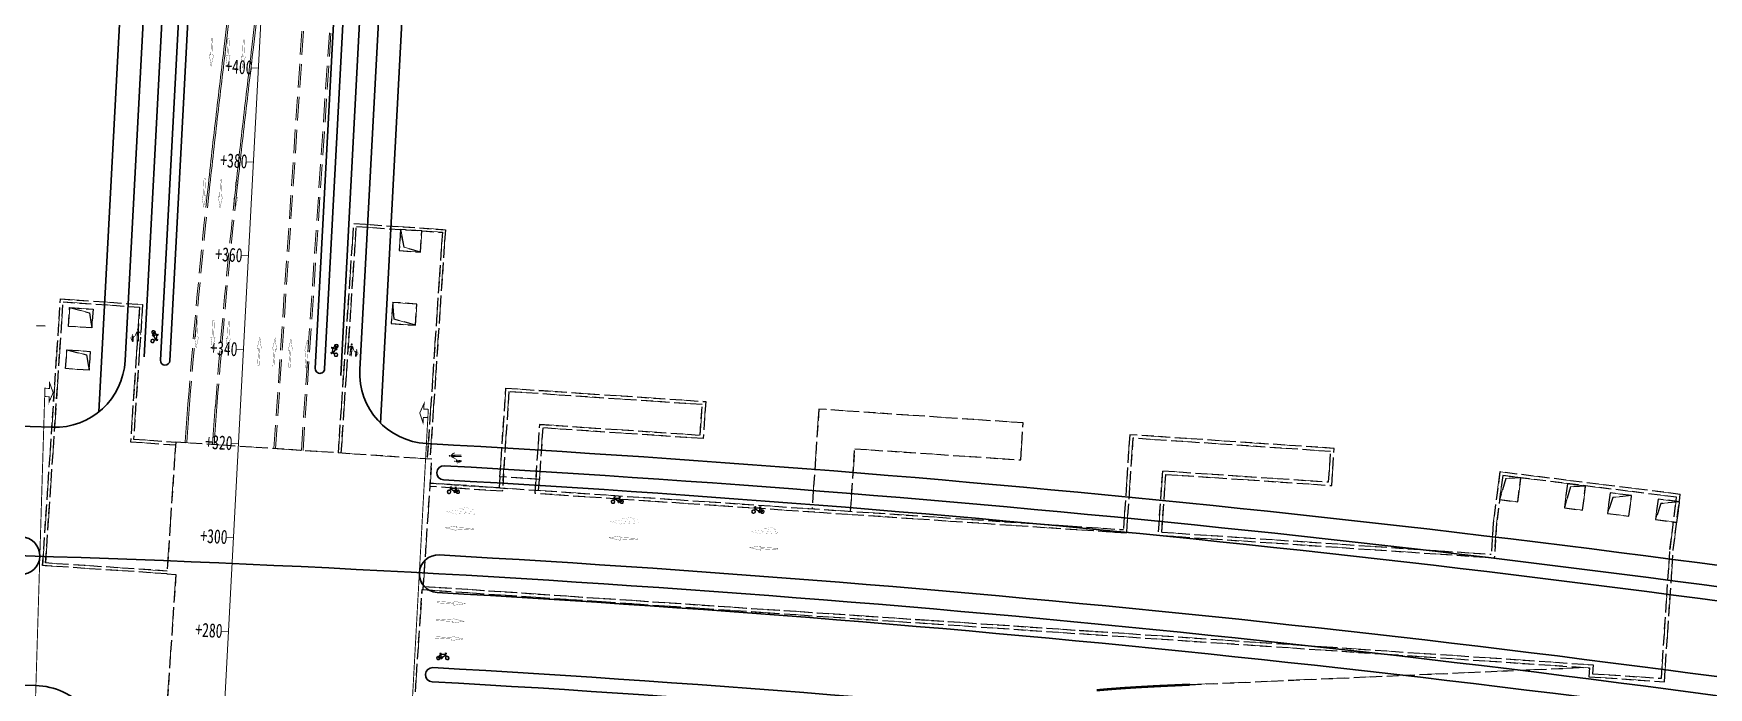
# Model space of a CAD drawing. Extents: x 0 to 531375, y 0 to 4335249.
# Drawn here: x 498031.7 to 498388.2, y 4327837.9 to 4327977 of the extents above; entities that cross this region are included whole.
import ezdxf

# ---------------------------------------------------------------- set-up
doc = ezdxf.new("R2010")
doc.units = 0
for name, pattern in [('DASH', [0.35, 0.25, -0.1]), ('DASHED', [19.05, 12.7, -6.35]), ('DASHED2', [9.525, 6.35, -3.175])]:
    doc.linetypes.add(name, pattern=pattern)
doc.layers.get('0').update_dxf_attribs({"lineweight": 15})
for name, color, linetype, lineweight in [('1_道路中线', 7, 'Continuous', 15), ('PP-COM', 7, 'Continuous', 15), ('T', 7, 'DASHED2', 15), ('地铁', 4, 'Continuous', 15), ('工程界面', 7, 'Continuous', 15), ('标线-z', 7, 'Continuous', 15), ('道路中线_K', 7, 'Continuous', 15), ('道路偏置线', 3, 'Continuous', 30)]:
    doc.layers.add(name, color=color, linetype=linetype, lineweight=lineweight)
doc.layers.get('标线-z').off()
doc.styles.add('EICAD', font='仿宋_GB2312.TTF', dxfattribs={"width": 0.707, "height": 3})

# ---------------------------------------------------------------- blocks, each defined once
blk = doc.blocks.new('A$C7CA21273')
blk.add_hatch(color=256).paths.add_polyline_path([(30.1, 2.4), (18.1, 4.7), (18.1, 3.2), (0.1, 3.2), (0.1, 1.7), (18.1, 1.7), (18.1, 0.2)])
at = {"layer": '道路中线_K', "color": 0, "linetype": 'ByBlock', "const_width": 0.25}
blk.add_lwpolyline([(18.1, 1.7), (18.1, 0.2), (30.1, 2.4), (18.1, 4.7), (18.1, 3.2), (0.1, 3.2), (0.1, 1.7)], close=True, dxfattribs=at)
blk = doc.blocks.new('A$C03D12931')
at = {"layer": 'PP-COM'}
h = blk.add_hatch(color=255, dxfattribs=at)
edge = h.paths.add_edge_path()
edge.add_line((-0.83, 0.49), (-0.83, 0.68))
edge.add_line((-0.83, 0.68), (-1.03, 0.64))
edge.add_line((-1.03, 0.64), (-1.17, 0.6))
edge.add_line((-1.17, 0.6), (-1.4, 0.55))
edge.add_line((-1.4, 0.55), (-1.53, 0.61))
edge.add_ellipse((-1.54, 0.57), major_axis=(-0.0365, -0.007), ratio=1, start_angle=243.04504, end_angle=380.15222)
edge.add_line((-1.58, 0.55), (-1.22, 0))
edge.add_line((-1.22, 0), (-1.18, 0.01))
edge.add_line((-1.18, 0.01), (-1.29, 0.38))
edge.add_line((-1.29, 0.38), (-1.06, 0.44))
edge.add_line((-1.06, 0.44), (-1.02, 0.45))
edge.add_line((-1.02, 0.45), (0.12, -1.33))
edge.add_line((0.12, -1.33), (0.07, -1.34))
edge.add_spline(control_points=[(0.07, -1.34), (0.05, -1.42), (-0.01, -1.53), (-0.06, -1.75)], knot_values=[0, 0, 0, 0, 0.949803, 0.949803, 0.949803, 0.949803], degree=3, periodic=0)
edge.add_line((-0.06, -1.75), (-0.36, -1.45))
edge.add_ellipse((-0.37, -1.55), major_axis=(-0.106, -0.02), ratio=1, start_angle=253.55655, end_angle=375.3872)
edge.add_line((-0.47, -1.6), (-0.02, -1.97))
edge.add_ellipse((0.01, -1.94), major_axis=(0.007, -0.0365), ratio=1, start_angle=-49.69976, end_angle=65.39685)
edge.add_line((0.04, -1.95), (0.1, -1.73))
edge.add_spline(control_points=[(0.1, -1.73), (0.13, -1.67), (0.15, -1.62), (0.21, -1.52), (0.24, -1.48), (0.3, -1.42), (0.32, -1.4), (0.36, -1.37), (0.38, -1.36), (0.48, -1.31), (0.58, -1.28), (0.77, -1.24), (0.87, -1.23), (1.03, -1.21), (1.08, -1.21), (1.14, -1.21)], knot_values=[0, 0, 0, 0, 0.472629, 0.472629, 1.015464, 1.015464, 1.324452, 1.324452, 1.633441, 1.633441, 2.514542, 2.514542, 3.395644, 3.395644, 3.871237, 3.871237, 3.871237, 3.871237], degree=3, periodic=0)
edge.add_line((1.14, -1.21), (1.14, -1.03))
edge.add_spline(control_points=[(1.14, -1.03), (0.95, -1.03), (0.77, -1.04), (0.59, -1.08)], knot_values=[2.402636, 2.402636, 2.402636, 2.402636, 3.877965, 3.877965, 3.877965, 3.877965], degree=3, periodic=0)
edge.add_line((0.59, -1.08), (0.41, -1.14))
edge.add_spline(control_points=[(0.41, -1.14), (0.36, -1.16), (0.31, -1.18), (0.27, -1.21)], knot_values=[1.467067, 1.467067, 1.467067, 1.467067, 1.885783, 1.885783, 1.885783, 1.885783], degree=3, periodic=0)
edge.add_line((0.27, -1.21), (-0.83, 0.49))
h = blk.add_hatch(color=255, dxfattribs=at)
edge = h.paths.add_edge_path()
edge.add_line((0.41, -1.14), (0.59, -1.08))
edge.add_line((0.59, -1.08), (0.61, 0.58))
edge.add_ellipse((0.52, 0.95), major_axis=(-0.376, -0.072), ratio=1, start_angle=92.2559, end_angle=204.99609)
edge.add_line((0.83, 1.18), (0.94, 1.3))
edge.add_line((0.94, 1.3), (0.85, 1.37))
edge.add_line((0.85, 1.37), (0.75, 1.26))
edge.add_ellipse((0.52, 0.95), major_axis=(-0.376, -0.072), ratio=1, start_angle=222.75512, end_angle=275.00848)
edge.add_line((0.42, 1.32), (0.34, 1.47))
edge.add_ellipse((-0.13, 2.15), major_axis=(-0.811, -0.155), ratio=1, start_angle=113.81055, end_angle=404.01838)
edge.add_line((-0.61, 1.48), (-1.03, 0.64))
edge.add_line((-1.03, 0.64), (-0.83, 0.68))
edge.add_line((-0.83, 0.68), (-0.46, 1.4))
edge.add_ellipse((-0.13, 2.15), major_axis=(-0.811, -0.155), ratio=1, start_angle=55.95629, end_angle=100.88015)
edge.add_line((0.17, 1.39), (0.26, 1.23))
edge.add_ellipse((0.52, 0.95), major_axis=(-0.376, -0.072), ratio=1, start_angle=303.15527, end_angle=354.97765)
edge.add_line((0.14, 0.91), (-0.83, 0.68))
edge.add_line((-0.83, 0.68), (-0.83, 0.49))
edge.add_line((-0.83, 0.49), (0.21, 0.74))
edge.add_ellipse((0.52, 0.95), major_axis=(0.072, -0.376), ratio=1, start_angle=-66.69032, end_angle=-56.78627)
edge.add_line((0.25, 0.69), (0.15, 0.57))
edge.add_line((0.15, 0.57), (0.24, 0.5))
edge.add_line((0.24, 0.5), (0.34, 0.62))
edge.add_ellipse((0.52, 0.95), major_axis=(-0.376, -0.072), ratio=1, start_angle=50.97275, end_angle=64.1147)
edge.add_line((0.42, 0.58), (0.41, -1.14))
edge = h.paths.add_edge_path(flags=16)
edge.add_ellipse((0.52, 0.95), major_axis=(-0.193, -0.037), ratio=1, start_angle=111.87472, end_angle=291.87472, ccw=False)
edge.add_ellipse((0.52, 0.95), major_axis=(-0.193, -0.037), ratio=1, start_angle=-68.12528, end_angle=111.87472, ccw=False)
edge = h.paths.add_edge_path(flags=16)
edge.add_line((-0.37, 1.56), (-0.15, 1.98))
edge.add_line((-0.15, 1.98), (0.08, 1.55))
edge.add_ellipse((-0.13, 2.15), major_axis=(-0.629, -0.12), ratio=1, start_angle=57.21266, end_angle=98.82883, ccw=False)
edge = h.paths.add_edge_path(flags=16)
edge.add_line((0.25, 1.64), (0.01, 2.07))
edge.add_ellipse((-0.16, 1.98), major_axis=(-0.183, -0.035), ratio=1, start_angle=197.886, end_angle=313.04659)
edge.add_line((-0.31, 2.09), (-0.53, 1.65))
edge.add_ellipse((-0.13, 2.15), major_axis=(-0.629, -0.12), ratio=1, start_angle=115.5416, end_angle=401.42232, ccw=False)
h = blk.add_hatch(color=255, dxfattribs=at)
edge = h.paths.add_edge_path()
edge.add_ellipse((1.97, -1.12), major_axis=(-0.82, -0.156), ratio=1, start_angle=111.87472, end_angle=291.87472)
edge.add_ellipse((1.97, -1.12), major_axis=(-0.82, -0.156), ratio=1, start_angle=291.87472, end_angle=342.69408)
edge.add_line((1.14, -1.03), (1.14, -1.21))
edge.add_spline(control_points=[(1.14, -1.21), (1.14, -1.21), (1.14, -1.21), (1.14, -1.21)], knot_values=[3.86447, 3.86447, 3.86447, 3.86447, 3.871237, 3.871237, 3.871237, 3.871237], degree=3, periodic=0)
edge.add_ellipse((1.97, -1.12), major_axis=(-0.82, -0.156), ratio=1, start_angle=355.38846, end_angle=471.87472)
edge = h.paths.add_edge_path(flags=16)
edge.add_line((1.33, -1.21), (1.33, -1.02))
edge.add_ellipse((1.96, -1.11), major_axis=(0.12, -0.629), ratio=1, start_angle=-91.89989, end_angle=251.37112, ccw=False)
at = {"layer": 'PP-COM', "color": 255}
for p, q in [((-1.22, 0), (-1.58, 0.55)), ((-1.22, 0.01), (-1.57, 0.55)), ((-1.53, 0.61), (-1.4, 0.55)), ((-1.53, 0.61), (-1.4, 0.55)), ((-1.4, 0.55), (-1.17, 0.6)), ((-1.4, 0.55), (-1.17, 0.6)), ((-1.29, 0.38), (-1.06, 0.44)), ((-1.29, 0.38), (-1.06, 0.44)), ((-1.18, 0.01), (-1.29, 0.38)), ((-1.18, 0.01), (-1.29, 0.38)), ((-1.22, 0.01), (-1.18, 0.01)), ((-1.22, 0), (-1.18, 0.01)), ((-1.17, 0.6), (-1.03, 0.64)), ((-1.17, 0.6), (-1.03, 0.64)), ((-1.14, 0.42), (-1.02, 0.45)), ((-1.14, 0.42), (-1.02, 0.45)), ((-1.03, 0.64), (-0.61, 1.48)), ((-1.03, 0.64), (-0.61, 1.48)), ((-0.83, 0.68), (-1.03, 0.64)), ((0.12, -1.33), (-1.02, 0.45)), ((0.12, -1.33), (-1.02, 0.45)), ((-0.83, 0.68), (-0.46, 1.4)), ((-0.83, 0.68), (-0.46, 1.4)), ((-0.83, 0.68), (0.14, 0.91)), ((-0.83, 0.68), (0.14, 0.91)), ((-0.83, 0.49), (0.21, 0.74)), ((-0.83, 0.49), (0.21, 0.74)), ((-0.83, 0.68), (-0.83, 0.49)), ((0.27, -1.21), (-0.83, 0.49)), ((0.27, -1.21), (-0.83, 0.49)), ((-0.15, 1.98), (0.08, 1.55)), ((-0.15, 1.98), (0.08, 1.55)), ((0.01, 2.07), (0.25, 1.64)), ((0.01, 2.07), (0.25, 1.64)), ((0.33, 0.42), (0.05, 0.65)), ((0.33, 0.42), (0.05, 0.65)), ((0.15, 0.57), (0.25, 0.69)), ((0.15, 0.57), (0.25, 0.69)), ((0.17, 1.39), (0.26, 1.23)), ((0.17, 1.39), (0.26, 1.23)), ((0.24, 0.5), (0.34, 0.62)), ((0.24, 0.5), (0.34, 0.62)), ((0.34, 1.47), (0.42, 1.32)), ((0.34, 1.47), (0.42, 1.32)), ((0.41, -1.14), (0.42, 0.58)), ((0.41, -1.14), (0.42, 0.58)), ((0.59, -1.08), (0.61, 0.58)), ((0.59, -1.08), (0.61, 0.58)), ((1.03, 1.23), (0.75, 1.46)), ((1.03, 1.23), (0.75, 1.46)), ((0.75, 1.26), (0.85, 1.37)), ((0.75, 1.26), (0.85, 1.37)), ((0.83, 1.18), (0.94, 1.3)), ((0.83, 1.18), (0.94, 1.3)), ((-0.02, -1.97), (-0.47, -1.6)), ((-0.02, -1.97), (-0.47, -1.6)), ((-0.06, -1.74), (-0.36, -1.45)), ((-0.06, -1.75), (-0.36, -1.45)), ((0.1, -1.72), (0.04, -1.95)), ((0.1, -1.73), (0.04, -1.95)), ((0.07, -1.34), (0.12, -1.33)), ((0.07, -1.34), (0.12, -1.33)), ((0.41, -1.14), (0.59, -1.08))]:
    blk.add_line(p, q, dxfattribs=at)
at = {"layer": 'PP-COM', "color": 7, "true_color": 0xffffff}
for p, q in [((-0.53, 1.65), (-0.31, 2.09)), ((-0.52, 1.65), (-0.3, 2.09)), ((-0.37, 1.56), (-0.15, 1.98)), ((-0.37, 1.56), (-0.15, 1.98))]:
    blk.add_line(p, q, dxfattribs=at)
at = {"layer": 'PP-COM', "color": 255}
for centre, major_axis, start_param, end_param in [((-1.54, 0.57), (0.013, -0.0348), 2.5029, 4.895872), ((-1.54, 0.57), (0.013, -0.0349), 2.5029, 4.895872), ((-0.13, 2.15), (0.288, -0.773), 0.247333, 5.312415), ((-0.13, 2.15), (0.288, -0.774), 0.247333, 5.312415), ((-0.13, 2.15), (0.223, -0.599), 0.277545, 5.267105), ((-0.13, 2.15), (0.223, -0.6), 0.277545, 5.267105), ((-0.13, 2.15), (0.288, -0.773), -0.762414, 0.021655), ((-0.13, 2.15), (0.288, -0.774), -0.762414, 0.021655), ((-0.13, 2.15), (0.223, -0.599), -0.740487, -0.014148), ((-0.13, 2.15), (0.223, -0.6), -0.740487, -0.014148), ((0.52, 0.95), (0.133, -0.358), 3.552022, 4.456493), ((0.52, 0.95), (0.134, -0.358), 3.552022, 4.456493), ((0.52, 0.95), (-0.358, -0.133), 0.238591, 0.411449), ((0.52, 0.95), (0.134, -0.358), -1.332205, -1.159347), ((0.52, 0.95), (0.069, -0.184), 4.544149275566745, 10.82733458274633), ((0.52, 0.95), (0.069, -0.184), 4.544149275566579, 10.82733458274616), ((0.52, 0.95), (0.133, -0.358), -0.849394, -0.620023), ((0.52, 0.95), (0.134, -0.358), -0.849394, -0.620023), ((0.52, 0.95), (0.133, -0.358), 2.148774, 3.060767), ((0.52, 0.95), (0.134, -0.358), 2.148774, 3.060767), ((0.52, 0.95), (0.133, -0.358), -0.128867, 1.838821), ((0.52, 0.95), (0.134, -0.358), -0.128867, 1.838821), ((-0.37, -1.55), (0.038, -0.101), 2.686361, 4.812707), ((-0.37, -1.55), (0.038, -0.101), 2.686361, 4.812707), ((0.01, -1.94), (0.013, -0.0348), -1.035664, 0.973151), ((0.01, -1.94), (0.013, -0.0349), -1.035664, 0.973151), ((1.97, -1.12), (0.291, -0.782), 4.544149275565879, 10.82733458274546), ((1.96, -1.11), (0.288, -0.773), 4.478969, 10.53653), ((1.96, -1.11), (0.223, -0.599), 4.51099, 10.502199), ((1.96, -1.11), (0.223, -0.6), 4.51099, 10.502199)]:
    blk.add_ellipse(centre, major_axis=major_axis, ratio=1, start_param=start_param, end_param=end_param, dxfattribs=at)
at = {"layer": 'PP-COM', "color": 7, "true_color": 0xffffff}
for centre in [(-0.16, 1.98), (-0.15, 1.98)]:
    blk.add_ellipse(centre, major_axis=(0.065, -0.174), ratio=1, start_param=1.714726, end_param=3.724658, dxfattribs=at)
at = {"layer": 'PP-COM', "color": 255}
for points in [[(-0.06, -1.74), (-0.01, -1.53), (0.05, -1.42), (0.07, -1.34)], [(-0.06, -1.75), (-0.01, -1.53), (0.05, -1.42), (0.07, -1.34)], [(0.27, -1.21), (0.31, -1.18), (0.36, -1.16), (0.41, -1.14)], [(0.27, -1.21), (0.31, -1.18), (0.36, -1.16), (0.41, -1.14)], [(0.59, -1.08), (0.77, -1.04), (0.95, -1.03), (1.14, -1.02)], [(0.59, -1.08), (0.77, -1.04), (0.95, -1.03), (1.14, -1.03)]]:
    blk.add_open_spline(points, degree=3, dxfattribs=at)
for points in [[(0.1, -1.72), (0.13, -1.67), (0.15, -1.62), (0.21, -1.52), (0.25, -1.48), (0.3, -1.42), (0.32, -1.4), (0.36, -1.37), (0.38, -1.36), (0.48, -1.3), (0.58, -1.28), (0.77, -1.23), (0.87, -1.22), (1.03, -1.21), (1.08, -1.21), (1.14, -1.21)], [(0.1, -1.73), (0.13, -1.67), (0.15, -1.62), (0.21, -1.52), (0.24, -1.48), (0.3, -1.42), (0.32, -1.4), (0.36, -1.37), (0.38, -1.36), (0.48, -1.31), (0.58, -1.28), (0.77, -1.24), (0.87, -1.23), (1.03, -1.21), (1.08, -1.21), (1.14, -1.21)]]:
    blk.add_open_spline(points, degree=3, knots=[0, 0, 0, 0, 0.472629, 0.472629, 1.015464, 1.015464, 1.324452, 1.324452, 1.633441, 1.633441, 2.514542, 2.514542, 3.395644, 3.395644, 3.871237, 3.871237, 3.871237, 3.871237], dxfattribs=at)
blk = doc.blocks.new('右侧人行道1')
at = {"layer": 'PP-COM'}
h = blk.add_hatch(color=255, dxfattribs=at)
edge = h.paths.add_edge_path()
edge.add_ellipse((573.1, 303.6), major_axis=(1.56, 1.55), ratio=1, start_angle=136.8201, end_angle=316.8201)
edge.add_ellipse((573.1, 303.6), major_axis=(1.56, 1.55), ratio=1, start_angle=316.8201, end_angle=496.8201)
h = blk.add_hatch(color=255, dxfattribs=at)
edge = h.paths.add_edge_path()
edge.add_ellipse((573, 295.3), major_axis=(3.91, 3.87), ratio=1, start_angle=0.0447, end_angle=70.5296)
edge.add_line((570.7, 300.3), (567.5, 297.1))
edge.add_line((567.5, 297.1), (566.1, 292.1))
edge.add_ellipse((566.9, 291.9), major_axis=(-0.583, 0.589), ratio=1, start_angle=30.2324, end_angle=201.8223)
edge.add_line((567.7, 291.6), (569.2, 295.6))
edge.add_line((569.2, 295.6), (570.9, 297.7))
edge.add_line((570.9, 297.7), (571.5, 278.2))
edge.add_ellipse((572.7, 278.4), major_axis=(0.871, 0.862), ratio=1, start_angle=146.8812, end_angle=315.2216)
edge.add_line((573.9, 278.4), (573.6, 290.5))
edge.add_line((573.6, 290.5), (574.1, 290.5))
edge.add_line((574.1, 290.5), (574.5, 277.2))
edge.add_ellipse((575.7, 277.8), major_axis=(0.986, 0.976), ratio=1, start_angle=163.5104, end_angle=285.8925)
edge.add_line((576.9, 277.1), (576.4, 295.8))
edge.add_line((576.4, 295.8), (578.9, 290.9))
edge.add_ellipse((579.2, 292), major_axis=(0.812, 0.804), ratio=1, start_angle=206.5438, end_angle=316.2898)
edge.add_line((580.4, 292), (577, 299.2))
h = blk.add_hatch(color=255, dxfattribs=at)
edge = h.paths.add_edge_path()
edge.add_ellipse((586, 292.4), major_axis=(1.22, 1.21), ratio=1, start_angle=91.8201, end_angle=451.8201)
edge = h.paths.add_edge_path()
edge.add_line((591.1, 286.3), (587.7, 290))
edge.add_line((584.9, 290.1), (587.7, 290))
edge.add_line((583, 288.7), (584.9, 290.1))
edge.add_line((583.9, 287.9), (584.2, 277.8))
edge.add_line((583.1, 287.4), (583.9, 287.9))
edge.add_ellipse((587, 277.8), major_axis=(0.617, 0.611), ratio=1, start_angle=134.4634, end_angle=321.7058)
edge.add_ellipse((585, 277.9), major_axis=(-0.574, 0.58), ratio=1, start_angle=56.0481, end_angle=228.1671)
edge.add_line((582.6, 287.5), (583.1, 287.4))
edge.add_line((586, 284), (586.1, 277.8))
edge.add_line((585.7, 284), (586, 284))
edge.add_line((585.8, 277.9), (585.7, 284))
edge.add_ellipse((590.6, 285.9), major_axis=(0.475, 0.47), ratio=1, start_angle=208.215, end_angle=358.7915)
edge.add_line((587.6, 288.2), (590.4, 285.2))
edge.add_line((587.8, 277.7), (587.6, 288.2))
edge.add_ellipse((580.3, 290.3), major_axis=(0.395, 0.39), ratio=1, start_angle=359.6514, end_angle=539.3072)
edge.add_line((579.8, 290), (582.6, 287.5))
edge.add_line((580.6, 290.8), (583, 288.7))
h = blk.add_hatch(color=255, dxfattribs=at)
edge = h.paths.add_edge_path()
edge.add_line((587.6, 288.2), (590.4, 285.2))
edge.add_ellipse((590.6, 285.9), major_axis=(0.475, 0.47), ratio=1, start_angle=208.215, end_angle=356.8091)
edge.add_line((591.1, 286.3), (587.7, 290))
edge.add_line((587.7, 290), (584.9, 290.1))
edge.add_line((584.9, 290.1), (583, 288.7))
edge.add_line((583, 288.7), (580.6, 290.8))
edge.add_ellipse((580.3, 290.3), major_axis=(0.395, 0.39), ratio=1, start_angle=9.7814, end_angle=179.3072)
edge.add_line((579.9, 289.9), (582.6, 287.5))
edge.add_line((582.6, 287.5), (583.1, 287.4))
edge.add_line((583.1, 287.4), (583.9, 287.9))
edge.add_line((583.9, 287.9), (584.2, 277.8))
edge.add_ellipse((585, 277.9), major_axis=(-0.574, 0.58), ratio=1, start_angle=56.0481, end_angle=225.473)
edge.add_line((585.8, 277.9), (585.7, 284))
edge.add_line((585.7, 284), (586, 284))
edge.add_line((586, 284), (586.1, 277.8))
edge.add_ellipse((587, 277.8), major_axis=(-0.611, 0.617), ratio=1, start_angle=44.4634, end_angle=221.9343)
edge.add_line((587.8, 277.7), (587.6, 288.2))
h = blk.add_hatch(color=255, dxfattribs=at)
edge = h.paths.add_edge_path()
edge.add_ellipse((586, 292.4), major_axis=(1.22, 1.21), ratio=1, start_angle=136.8201, end_angle=316.8201)
edge.add_ellipse((586, 292.4), major_axis=(1.22, 1.21), ratio=1, start_angle=316.8201, end_angle=496.8201)
blk = doc.blocks.new('A$C5E9C554D')
blk.add_hatch(color=256).paths.add_polyline_path([(6.1, 36.1), (9.1, 36.1), (4.6, 60.1), (0.1, 36.1), (3.1, 36.1), (3.1, 0.1), (6.1, 0.1), (6.1, 6.1), (12.1, 12.1), (12.1, 3.1), (16.1, 18.1), (12.1, 34.1), (12.1, 24.1), (6.1, 18)])
at = {"layer": 'T', "color": 0, "linetype": 'ByBlock', "const_width": 0.167}
for points in [[(6.1, 6.1), (6.1, 0.1), (3.1, 0.1), (3.1, 36.1), (0.1, 36.1), (4.6, 60.1), (9.1, 36.1), (6.1, 36.1), (6.1, 18)], [(6.1, 18), (12.1, 24.1)], [(12.1, 12.1), (6.1, 6.1)], [(12.1, 24.1), (12.1, 34.1), (16.1, 18.1), (12.1, 3.1), (12.1, 12.1)]]:
    blk.add_lwpolyline(points, dxfattribs=at)
blk = doc.blocks.new('总图提取 2015 11 6')
at = {"layer": '地铁', "linetype": 'DASH', "lineweight": -3, "ltscale": 10}
blk.add_line((107073.54, 295499.41), (107075.33, 295499.29), dxfattribs=at)
for points in [[(107137.77, 295472.27), (107141.04, 295521.07), (107160.54, 295519.76), (107157.27, 295470.96)], [(107138.37, 295472.23), (107141.6, 295520.43), (107159.9, 295519.2), (107156.67, 295471)], [(107155.21, 295515.01), (107151.77, 295516.03), (107151.02, 295519.8)], [(107101.27, 295446.56), (107074.82, 295448.32), (107078.63, 295505.03), (107096.09, 295503.86), (107094.17, 295475.2), (107103.14, 295474.59)], [(107101.31, 295447.15), (107075.46, 295448.88), (107079.18, 295504.39), (107095.45, 295503.3), (107093.53, 295474.63), (107103.2, 295473.98)], [(107080.57, 295503.19), (107085.56, 295502.86), (107085.29, 295498.87), (107080.3, 295499.2), (107080.57, 295503.19), (107084.77, 295502.11), (107085.29, 295498.87)], [(107154.17, 295499.45), (107149.67, 295500.72), (107149.33, 295504.28)], [(107079.97, 295494.21), (107084.96, 295493.88), (107084.69, 295489.89), (107079.7, 295490.22), (107079.97, 295494.21), (107084.17, 295493.13), (107084.69, 295489.89)], [(107312.33, 295455.46), (107313.21, 295468.47), (107348.53, 295466.1), (107348.96, 295472.58), (107306.86, 295475.41), (107305.5, 295455.21), (107179.63, 295463.65), (107180.62, 295478.35), (107214.78, 295476.07), (107215.21, 295482.55), (107174.07, 295485.31), (107172.65, 295464.12), (107157.18, 295465.15)], [(107172.16, 295467.21), (107173.42, 295486.05), (107215.96, 295483.2), (107215.43, 295475.32), (107181.27, 295477.61), (107180.54, 295466.64)], [(107246.78, 295459.85), (107247.67, 295473.16), (107282.99, 295470.79), (107283.52, 295478.67), (107240.02, 295481.59), (107238.6, 295460.4)], [(107313.03, 295455.41), (107313.86, 295467.72), (107349.18, 295465.35), (107349.71, 295473.24), (107306.2, 295476.15), (107304.85, 295455.96)], [(107150.41, 295365.56), (107155.61, 295443.21), (107155.81, 295443.2), (107157.67, 295470.94), (107103.14, 295474.59), (107101.27, 295446.56), (107103.16, 295446.43), (107092.79, 295291.63)], [(107180.38, 295464.3), (107180.38, 295464.3), (107180.54, 295466.64), (107172.16, 295467.21), (107172, 295464.86), (107157.23, 295465.85)], [(107157.33, 295465.85), (107304.85, 295455.96)], [(107421.88, 295451.64), (107423.35, 295463.47), (107384.97, 295468.25), (107383.57, 295457.36)], [(107421.18, 295451.73), (107422.57, 295462.87), (107385.58, 295467.47), (107384.27, 295457.27)], [(107385.58, 295467.47), (107384.92, 295462.36)], [(107389.44, 295466.97), (107386.23, 295466.83), (107384.92, 295462.36)], [(107403.23, 295465.2), (107400.01, 295465.07), (107398.71, 295460.59)], [(107413.01, 295463.19), (107409.05, 295462.8), (107407.88, 295459.41)], [(107423.22, 295461.88), (107419.27, 295461.49), (107418.1, 295458.1)], [(107312.99, 295454.72), (107383.78, 295449.97)], [(107313.03, 295455.42), (107383.13, 295450.72)], [(107383.57, 295457.36), (107383.13, 295450.72)], [(107384.27, 295457.31), (107383.78, 295449.97)], [(107404.06, 295426.56), (107403.94, 295424.67), (107420, 295423.59), (107421.88, 295451.64)], [(107404.81, 295427.22), (107404.68, 295425.32), (107419.35, 295424.34), (107421.18, 295451.69)], [(107155.76, 295443.9), (107303.88, 295433.98)], [(107155.86, 295443.9), (107404.81, 295427.22)], [(107155.81, 295443.2), (107404.06, 295426.56)], [(107318.94, 295422.98), (107402.75, 295426.65)]]:
    blk.add_lwpolyline(points, dxfattribs=at)
for points in [[(107151.02, 295519.8), (107150.72, 295515.31), (107155.21, 295515.01), (107155.51, 295519.5)], [(107154.47, 295503.94), (107149.33, 295504.28), (107149.03, 295499.79), (107154.17, 295499.45)], [(107385.58, 295467.47), (107384.92, 295462.36), (107388.79, 295461.86), (107389.44, 295466.97)], [(107399.36, 295465.7), (107398.71, 295460.59), (107402.58, 295460.09), (107403.23, 295465.2)], [(107408.44, 295463.78), (107407.88, 295459.41), (107412.45, 295458.83), (107413.01, 295463.19)], [(107418.66, 295462.46), (107418.1, 295458.1), (107422.66, 295457.51), (107423.22, 295461.88)]]:
    blk.add_lwpolyline(points, close=True, dxfattribs=at)
at = {"layer": '地铁', "linetype": 'DASH', "lineweight": -3, "ltscale": 10, "const_width": 0.5}
blk.add_lwpolyline([(107299.15, 295421.79), (107300.13, 295421.88), (107301.11, 295421.96), (107302.1, 295422.04), (107303.08, 295422.12), (107304.06, 295422.19), (107305.05, 295422.26), (107306.03, 295422.33), (107307.02, 295422.39), (107308.01, 295422.45), (107309, 295422.51), (107309.99, 295422.56), (107310.98, 295422.61), (107311.97, 295422.66), (107312.96, 295422.71), (107313.96, 295422.76), (107314.95, 295422.81), (107315.95, 295422.85), (107316.95, 295422.9), (107317.94, 295422.94), (107318.94, 295422.98)], dxfattribs=at)
blk = doc.blocks.new('A$C1FB5052D')
blk.add_blockref('总图提取 2015 11 6', (-107044.53, -294821.73))
blk = doc.blocks.new('天津2000地铁')
at = {"layer": '地铁', "linetype": 'DASH', "ltscale": 20}
for p, q in [((79.52, 651.47), (113.79, 1162.75)), ((79.87, 651.44), (114.14, 1162.73)), ((85.36, 651.07), (119.63, 1162.36)), ((85.71, 651.05), (119.98, 1162.34)), ((69, 737.53), (71.58, 759.23)), ((69.35, 737.49), (71.92, 759.19)), ((74.81, 736.84), (77.38, 758.54)), ((75.16, 736.8), (77.73, 758.5)), ((68.53, 733.55), (68.64, 734.55)), ((68.64, 734.55), (68.76, 735.54)), ((68.76, 735.54), (68.88, 736.53)), ((68.87, 733.51), (68.99, 734.51)), ((68.88, 736.53), (69, 737.53)), ((68.99, 734.51), (69.11, 735.5)), ((69.11, 735.5), (69.23, 736.49)), ((69.23, 736.49), (69.35, 737.49)), ((74.45, 733.86), (74.57, 734.85)), ((74.57, 734.85), (74.69, 735.84)), ((74.69, 735.84), (74.81, 736.84)), ((74.8, 733.82), (74.92, 734.81)), ((74.92, 734.81), (75.04, 735.8)), ((75.04, 735.8), (75.16, 736.8)), ((68.17, 730.57), (68.29, 731.57)), ((68.29, 731.57), (68.41, 732.56)), ((68.41, 732.56), (68.53, 733.55)), ((68.52, 730.53), (68.64, 731.53)), ((68.64, 731.53), (68.76, 732.52)), ((68.76, 732.52), (68.87, 733.51)), ((73.98, 729.89), (74.1, 730.88)), ((74.1, 730.88), (74.22, 731.87)), ((74.22, 731.87), (74.34, 732.87)), ((74.33, 729.85), (74.45, 730.84)), ((74.34, 732.87), (74.45, 733.86)), ((74.45, 730.84), (74.57, 731.83)), ((74.57, 731.83), (74.68, 732.83)), ((74.68, 732.83), (74.8, 733.82)), ((67.71, 726.6), (67.82, 727.59)), ((67.82, 727.59), (67.94, 728.59)), ((67.94, 728.59), (68.06, 729.58)), ((68.05, 726.56), (68.17, 727.55)), ((68.06, 729.58), (68.17, 730.57)), ((68.17, 727.55), (68.29, 728.55)), ((68.29, 728.55), (68.4, 729.54)), ((68.4, 729.54), (68.52, 730.53)), ((73.63, 726.91), (73.75, 727.9)), ((73.75, 727.9), (73.87, 728.9)), ((73.87, 728.9), (73.98, 729.89)), ((73.98, 726.87), (74.1, 727.86)), ((74.1, 727.86), (74.21, 728.85)), ((74.21, 728.85), (74.33, 729.85)), ((67.36, 723.62), (67.47, 724.61)), ((67.47, 724.61), (67.59, 725.61)), ((67.59, 725.61), (67.71, 726.6)), ((67.7, 723.58), (67.82, 724.57)), ((67.82, 724.57), (67.94, 725.56)), ((67.94, 725.56), (68.05, 726.56)), ((73.17, 722.94), (73.28, 723.93)), ((73.28, 723.93), (73.4, 724.93)), ((73.4, 724.93), (73.52, 725.92)), ((73.52, 725.92), (73.63, 726.91)), ((73.52, 722.9), (73.63, 723.89)), ((73.63, 723.89), (73.75, 724.88)), ((73.75, 724.88), (73.86, 725.88)), ((73.86, 725.88), (73.98, 726.87)), ((66.9, 719.64), (67.01, 720.63)), ((67.01, 720.63), (67.13, 721.63)), ((67.13, 721.63), (67.24, 722.62)), ((67.24, 722.62), (67.36, 723.62)), ((67.24, 719.6), (67.36, 720.59)), ((67.36, 720.59), (67.47, 721.59)), ((67.47, 721.59), (67.59, 722.58)), ((67.59, 722.58), (67.7, 723.58)), ((72.82, 719.96), (72.94, 720.96)), ((72.94, 720.96), (73.05, 721.95)), ((73.05, 721.95), (73.17, 722.94)), ((73.17, 719.92), (73.28, 720.92)), ((73.28, 720.92), (73.4, 721.91)), ((73.4, 721.91), (73.52, 722.9)), ((66.44, 715.66), (66.55, 716.65)), ((66.55, 716.65), (66.67, 717.65)), ((66.67, 717.65), (66.78, 718.64)), ((66.78, 718.64), (66.9, 719.64)), ((66.79, 715.62), (66.9, 716.61)), ((66.9, 716.61), (67.02, 717.61)), ((67.02, 717.61), (67.13, 718.6)), ((67.13, 718.6), (67.24, 719.6)), ((72.37, 715.99), (72.48, 716.99)), ((72.48, 716.99), (72.59, 717.98)), ((72.59, 717.98), (72.71, 718.97)), ((72.71, 718.97), (72.82, 719.96)), ((72.71, 715.95), (72.83, 716.95)), ((72.83, 716.95), (72.94, 717.94)), ((72.94, 717.94), (73.06, 718.93)), ((73.06, 718.93), (73.17, 719.92)), ((66.11, 712.67), (66.22, 713.67)), ((66.22, 713.67), (66.33, 714.66)), ((66.33, 714.66), (66.44, 715.66)), ((66.45, 712.63), (66.56, 713.63)), ((66.56, 713.63), (66.68, 714.62)), ((66.68, 714.62), (66.79, 715.62)), ((71.92, 712.03), (72.03, 713.02)), ((72.03, 713.02), (72.14, 714.01)), ((72.14, 714.01), (72.25, 715)), ((72.25, 715), (72.37, 715.99)), ((72.38, 712.98), (72.49, 713.97)), ((72.49, 713.97), (72.6, 714.96)), ((72.6, 714.96), (72.71, 715.95)), ((65.67, 708.69), (65.77, 709.69)), ((65.77, 709.69), (65.88, 710.68)), ((65.88, 710.68), (65.99, 711.68)), ((65.99, 711.68), (66.11, 712.67)), ((66.01, 708.65), (66.12, 709.65)), ((66.12, 709.65), (66.23, 710.64)), ((66.23, 710.64), (66.34, 711.64)), ((66.34, 711.64), (66.45, 712.63)), ((71.59, 709.05), (71.7, 710.04)), ((71.7, 710.04), (71.81, 711.03)), ((71.81, 711.03), (71.92, 712.03)), ((71.94, 709.01), (72.05, 710)), ((72.05, 710), (72.16, 710.99)), ((72.16, 710.99), (72.27, 711.99)), ((72.27, 711.99), (72.38, 712.98)), ((65.56, 707.69), (65.67, 708.69)), ((65.9, 707.66), (66.01, 708.65)), ((71.37, 707.06), (71.48, 708.06)), ((71.48, 708.06), (71.59, 709.05)), ((71.72, 707.03), (71.83, 708.02)), ((71.83, 708.02), (71.94, 709.01)), ((29.01, 677.68), (30.81, 677.56)), ((61.06, 658.89), (61.14, 659.89)), ((61.14, 659.89), (61.21, 660.89)), ((61.41, 658.86), (61.48, 659.86)), ((61.48, 659.86), (61.56, 660.86)), ((66.97, 659.44), (67.04, 660.44)), ((67.32, 659.42), (67.39, 660.41)), ((60.83, 655.89), (60.91, 656.89)), ((60.91, 656.89), (60.98, 657.89)), ((60.98, 657.89), (61.06, 658.89)), ((61.18, 655.87), (61.26, 656.86)), ((61.26, 656.86), (61.33, 657.86)), ((61.33, 657.86), (61.41, 658.86)), ((66.67, 655.46), (66.74, 656.46)), ((66.74, 656.46), (66.82, 657.45)), ((66.82, 657.45), (66.89, 658.45)), ((66.89, 658.45), (66.97, 659.44)), ((67.02, 655.44), (67.09, 656.43)), ((67.09, 656.43), (67.17, 657.43)), ((67.17, 657.43), (67.24, 658.42)), ((67.24, 658.42), (67.32, 659.42)), ((60.6, 652.73), (60.62, 652.89)), ((60.62, 652.89), (60.69, 653.89)), ((60.69, 653.89), (60.76, 654.89)), ((60.76, 654.89), (60.83, 655.89)), ((60.95, 652.71), (60.96, 652.87)), ((60.96, 652.87), (61.04, 653.87)), ((61.04, 653.87), (61.11, 654.87)), ((61.11, 654.87), (61.18, 655.87)), ((66.44, 652.34), (66.45, 652.47)), ((66.45, 652.47), (66.52, 653.47)), ((66.52, 653.47), (66.6, 654.47)), ((66.6, 654.47), (66.67, 655.46)), ((66.79, 652.32), (66.8, 652.45)), ((66.8, 652.45), (66.87, 653.44)), ((66.87, 653.44), (66.94, 654.44)), ((66.94, 654.44), (67.02, 655.44))]:
    blk.add_line(p, q, dxfattribs=at)
for points in [[(93.24, 650.54), (96.51, 699.34), (116.02, 698.03), (112.75, 649.23)], [(93.84, 650.5), (97.07, 698.7), (115.38, 697.47), (112.15, 649.27)], [(110.69, 693.28), (107.25, 694.3), (106.5, 698.07)], [(56.74, 624.83), (30.3, 626.6), (34.1, 683.3), (51.56, 682.13), (49.64, 653.47), (58.62, 652.87)], [(56.78, 625.42), (30.94, 627.16), (34.66, 682.66), (50.92, 681.57), (49, 652.91), (58.68, 652.26)], [(36.05, 681.47), (41.03, 681.13), (40.77, 677.14), (35.78, 677.48), (36.05, 681.47), (40.25, 680.38), (40.77, 677.14)], [(109.65, 677.72), (105.14, 678.99), (104.81, 682.56)], [(35.44, 672.49), (40.43, 672.15), (40.17, 668.16), (35.18, 668.5), (35.44, 672.49), (39.65, 671.4), (40.17, 668.16)], [(267.81, 633.73), (268.68, 646.74), (304, 644.37), (304.43, 650.86), (262.33, 653.68), (260.98, 633.49), (135.11, 641.92), (136.09, 656.63), (170.25, 654.34), (170.69, 660.82), (129.54, 663.58), (128.12, 642.39), (112.66, 643.43)], [(127.63, 645.48), (128.89, 664.33), (171.43, 661.48), (170.9, 653.59), (136.75, 655.88), (136.01, 644.92)], [(202.25, 638.12), (203.15, 651.43), (238.47, 649.06), (239, 656.95), (195.49, 659.86), (194.07, 638.67)], [(105.88, 543.84), (111.09, 621.48), (111.29, 621.47), (113.15, 649.21), (58.62, 652.87), (56.74, 624.83), (58.64, 624.7), (48.26, 469.9)], [(268.51, 633.68), (269.33, 645.99), (304.65, 643.63), (305.18, 651.51), (261.68, 654.42), (260.33, 634.24)], [(135.85, 642.57), (135.85, 642.57), (136.01, 644.92), (127.63, 645.48), (127.47, 643.14), (112.71, 644.13)], [(377.35, 629.91), (378.83, 641.75), (340.45, 646.52), (339.05, 635.63)], [(376.66, 630), (378.04, 641.14), (341.05, 645.74), (339.74, 635.54)], [(341.05, 645.74), (340.4, 640.63)], [(112.81, 644.12), (260.33, 634.24)], [(344.92, 645.24), (341.7, 645.11), (340.4, 640.63)], [(358.71, 643.47), (355.49, 643.34), (354.18, 638.86)], [(368.48, 641.46), (364.52, 641.07), (363.36, 637.68)], [(378.7, 640.15), (374.74, 639.76), (373.57, 636.37)], [(339.05, 635.63), (338.6, 628.99)], [(339.75, 635.58), (339.25, 628.25)], [(268.46, 632.99), (339.25, 628.25)], [(268.51, 633.69), (338.6, 628.99)], [(359.54, 604.84), (359.41, 602.94), (375.47, 601.86), (377.35, 629.91)], [(360.28, 605.49), (360.15, 603.59), (374.82, 602.61), (376.65, 629.96)], [(111.23, 622.17), (259.35, 612.25)], [(111.29, 621.47), (359.54, 604.84)], [(111.33, 622.17), (360.28, 605.49)], [(274.42, 601.26), (358.22, 604.93)]]:
    blk.add_lwpolyline(points, dxfattribs=at)
for points in [[(106.5, 698.07), (106.2, 693.58), (110.69, 693.28), (110.99, 697.77)], [(109.95, 682.21), (104.81, 682.56), (104.51, 678.07), (109.65, 677.72)], [(341.05, 645.74), (340.4, 640.63), (344.26, 640.13), (344.92, 645.24)], [(354.84, 643.97), (354.18, 638.86), (358.05, 638.37), (358.71, 643.47)], [(363.92, 642.05), (363.36, 637.68), (367.92, 637.1), (368.48, 641.46)], [(374.13, 640.74), (373.57, 636.37), (378.14, 635.79), (378.7, 640.15)]]:
    blk.add_lwpolyline(points, close=True, dxfattribs=at)
at = {"layer": '地铁', "linetype": 'DASH', "ltscale": 20, "const_width": 0.5}
blk.add_lwpolyline([(254.62, 600.06), (255.61, 600.15), (256.59, 600.24), (257.57, 600.32), (258.55, 600.39), (259.54, 600.47), (260.52, 600.54), (261.51, 600.6), (262.5, 600.66), (263.48, 600.72), (264.47, 600.78), (265.46, 600.83), (266.45, 600.89), (267.45, 600.94), (268.44, 600.99), (269.43, 601.03), (270.43, 601.08), (271.42, 601.12), (272.42, 601.17), (273.42, 601.21), (274.42, 601.26)], dxfattribs=at)
at = {"layer": '地铁', "linetype": 'DASH', "ltscale": 20}
for centre, radius, start, end in [((1559.9, 545.38), 1503.13, 173.80086, 175.59283), ((1559.9, 545.38), 1502.78, 173.80086, 175.59282), ((1559.84, 545.39), 1497.22, 173.80082, 175.59279), ((1559.83, 545.39), 1496.87, 173.80082, 175.59279)]:
    blk.add_arc(centre, radius, start, end, dxfattribs=at)

msp = doc.modelspace()

# ---------------------------------------------------------------- linework, layer by layer
at = {"layer": '1_道路中线', "color": 4}
msp.add_lwpolyline([(498069.86824, 4327787.18933), (498092.67699, 4328215.86038)], dxfattribs=at)
at = {"layer": '1_道路中线', "color": 3, "linetype": 'Continuous'}
for points in [[(498079.57767, 4327969.66979), (498078.07979, 4327969.74949)], [(498078.51501, 4327949.69805), (498077.01713, 4327949.77774)], [(498077.45235, 4327929.7263), (498075.95447, 4327929.806)], [(498076.3897, 4327909.75455), (498074.89181, 4327909.83425)], [(498075.32704, 4327889.7828), (498073.82916, 4327889.8625)], [(498074.26438, 4327869.81105), (498072.7665, 4327869.89075)], [(498073.20172, 4327849.8393), (498071.70384, 4327849.919)]]:
    msp.add_lwpolyline(points, dxfattribs=at)
at = {"layer": '工程界面', "color": 7, "const_width": 0.2}
for points in [[(498035.06953, 4327899.78786), (498034.10819, 4327899.81696), (498034.16175, 4327901.58653), (498035.1231, 4327901.55743), (498035.15949, 4327902.75972), (498035.91186, 4327900.64796), (498035.03455, 4327898.63198), (498035.06953, 4327899.78786)], [(498032.07849, 4327832.7637), (498034.10819, 4327899.81696)], [(498114.70427, 4327895.39367), (498115.66462, 4327895.34101), (498115.76155, 4327897.10873), (498114.80121, 4327897.1614), (498114.86707, 4327898.36243), (498113.93805, 4327896.32221), (498114.64095, 4327894.239), (498114.70427, 4327895.39367)], [(498115.76155, 4327897.10873), (498111.99141, 4327828.35767)]]:
    msp.add_lwpolyline(points, dxfattribs=at)
at = {"layer": '道路偏置线', "color": 5}
for p, q in [((498113.64736, 4328214.74478), (498097.1297, 4327904.30969)), ((498064.97228, 4328090.40902), (498055.27934, 4327908.23868))]:
    msp.add_line(p, q, dxfattribs=at)
at = {"layer": '道路偏置线', "color": 1}
for p, q in [((498117.64171, 4328214.53224), (498101.20367, 4327905.5936)), ((498060.94872, 4328090.07258), (498051.23297, 4327907.47354))]:
    msp.add_line(p, q, dxfattribs=at)
at = {"layer": '道路偏置线'}
for points in [[(498108.15513, 4328215.03701), (498091.70121, 4327905.79992)], [(498110.15231, 4328214.93074), (498093.69838, 4327905.69366)], [(498068.42507, 4328089.42869), (498058.74782, 4327907.55331)], [(498070.42224, 4328089.32242), (498060.745, 4327907.44704)]]:
    msp.add_lwpolyline(points, dxfattribs=at)
at = {"layer": '道路偏置线', "color": 3}
for points in [[(498122.63465, 4328214.26658), (498105.60256, 4327894.16339)], [(498056.54976, 4328101.50286), (498045.64592, 4327896.57461)]]:
    msp.add_lwpolyline(points, dxfattribs=at)
at = {"layer": '道路偏置线'}
for points in [[(498058.74782, 4327907.55331, 1), (498060.745, 4327907.44704)], [(498091.70121, 4327905.79992, 1), (498093.69838, 4327905.69366)], [(498480.06849, 4327826.90571, 0.026033053), (498118.07544, 4327866.13282, 0.025679461)], [(498478.79397, 4327819.00788, 0.026033208), (498117.6264, 4327858.14543, 0.025678806)]]:
    msp.add_lwpolyline(points, format="xyb", dxfattribs=at)
at = {"layer": '道路偏置线', "color": 1}
for points in [[(498035.77233, 4327893.27828, 0.021747687), (497729.5117, 4327889.79871)], [(498483.81241, 4327850.10556, 0.02631945), (498115.36173, 4327889.81908, 0.02631945)], [(498479.43123, 4327822.9568, 0.053763438), (497731.01931, 4327862.34007, 0.053763438)], [(498032.2109, 4327838.36382, 0.021927221), (497728.24892, 4327834.64383)], [(498046.71559, 4327822.5743, 0.42053908), (498032.21082, 4327838.36382)]]:
    msp.add_lwpolyline(points, format="xyb", dxfattribs=at)
for centre, start, end in [((498036.25416, 4327908.27054), 268.1592272, 356.9542717), ((498116.18248, 4327904.79661), 176.9542717, 266.8634049)]:
    msp.add_arc(centre, 15, start, end, dxfattribs=at)
at = {"layer": '道路偏置线', "color": 3}
for centre, radius, start, end in [((498119.05719, 4327883.5961), 1.5, 86.7823296, 266.7823296), ((497922.62239, 4324372.59209), 3518.00396, 80.83282347, 86.79772885), ((497922.62239, 4324372.59209), 3515.00396, 80.83282347, 86.797742), ((498116.64362, 4327840.66386), 1.5, 86.7823296, 266.7823296), ((497922.62239, 4324372.59209), 3475.00396, 80.83282347, 86.7979194), ((497922.62239, 4324372.59209), 3472.00396, 80.83282347, 86.79793287)]:
    msp.add_arc(centre, radius, start, end, dxfattribs=at)
at = {"layer": '道路偏置线'}
for centre, start, end in [((498029.08182, 4327865.97019), 268.2327392, 88.2327392), ((498117.85041, 4327862.12998), 86.7823296, 266.7823296)]:
    msp.add_arc(centre, 4, start, end, dxfattribs=at)

# ---------------------------------------------------------------- block references
at = {"layer": '地铁', "color": 1}
msp.add_blockref('天津2000地铁', (498003.38431, 4327237.28522), dxfattribs=at)
at = {"layer": '地铁'}
msp.add_blockref('A$C1FB5052D', (498003.38431, 4327237.28522), dxfattribs=at)
at = {"layer": '标线-z', "linetype": 'DASHED', "lineweight": 30, "zscale": 0.2000000000488683}
for p, xscale, yscale, rotation in [((498069.27643, 4327976.12458), 0.2000000000488683, 0.2000000000488683, 267.7375749665468), ((498072.7716, 4327975.94079), 0.2000000000488683, 0.2000000000488683, 267.7375749665468), ((498076.01701, 4327975.76811), 0.2000000000488683, 0.2000000000488683, 267.7375749665468), ((498067.68244, 4327946.16696), 0.2000000000488683, 0.2000000000488683, 267.7375749665468), ((498071.17761, 4327945.98317), 0.2000000000488683, 0.2000000000488683, 267.7375749665468), ((498074.42302, 4327945.81049), 0.2000000000488683, 0.2000000000488683, 267.7375749665468), ((498066.08845, 4327916.20934), 0.2000000000488683, 0.2000000000488683, 267.7375749665468), ((498069.58362, 4327916.02554), 0.2000000000488683, 0.2000000000488683, 267.7375749665468), ((498072.82903, 4327915.85286), 0.2000000000488683, 0.2000000000488683, 267.7375749665468), ((498080.07095, 4327906.3837), 0.2000000000488683, 0.2000000000488683, 86.91715509635785), ((498083.31625, 4327906.20891), 0.2000000000488683, 0.2000000000488683, 86.91715509635785), ((498086.68647, 4327906.02885), 0.2000000000488683, 0.2000000000488683, 86.95427125512494), ((498090.18152, 4327905.84288), 0.2000000000488683, 0.2000000000488683, 86.95427125512494), ((498125.32053, 4327871.13061), -0.2000000002030954, 0.2000000008184041, 357.0365584017061), ((498160.20258, 4327869.01418), -0.2000000002030954, 0.2000000008184042, 357.0365584017061), ((498190.13181, 4327866.91268), -0.2000000002030954, 0.2000000008184042, 357.0365584017061), ((498117.6234, 4327856.58476), -0.2000000001977385, 0.2000000000450989, 176.57543802419), ((498117.40861, 4327852.84091), -0.2000000001977385, 0.2000000000450988, 176.57543802419), ((498117.19381, 4327849.09707), -0.2000000001977385, 0.2000000000450992, 176.57543802419)]:
    msp.add_blockref('A$C7CA21273', p, dxfattribs=dict(at, xscale=xscale, yscale=yscale, rotation=rotation))
at = {"layer": '标线-z'}
for name, p, xscale, yscale, zscale, rotation in [('右侧人行道1', (498108.88528, 4327887.91843), -0.0937500000120206, 0.0937500000120206, -0.0938, 2.511047301806854), ('A$C03D12931', (498057.67757, 4327912.5258), -0.48, 0.4800000000000002, 0.48, 25.12089263873819), ('A$C03D12931', (498095.63734, 4327909.6854), 0.48, 0.48, 0.48, 325.2075167115252), ('右侧人行道1', (498042.07909, 4327890.82082), 0.0937500000120206, 0.0937500000120206, 0.0937500000120206, 351.3974960204464), ('右侧人行道1', (498146.21385, 4327942.21586), -0.0937500000878902, 0.0937499996174669, -0.0938, 92.7044910930977), ('A$C03D12931', (498121.13363, 4327880.06425), 0.4799999999871378, 0.4799999999871378, 0.4799999999871378, 237.5534590541612), ('A$C03D12931', (498156.01569, 4327877.94782), 0.4799999999871378, 0.4799999999871378, 0.4799999999871378, 237.5534590541612), ('A$C03D12931', (498185.94491, 4327875.84631), 0.4799999999871378, 0.4799999999871378, 0.4799999999871378, 237.5534590541612), ('A$C03D12931', (498118.83081, 4327844.71644), -0.4799999999660403, 0.4799999995713194, 0.48, 121.7253523953809)]:
    msp.add_blockref(name, p, dxfattribs=dict(at, xscale=xscale, yscale=yscale, zscale=zscale, rotation=rotation))
at = {"layer": '标线-z', "lineweight": 40, "xscale": 0.1000000025817869, "yscale": 0.1000000025817869, "zscale": 0.1000000025817869, "rotation": 86.06926878298808}
for p in [(498125.58166, 4327874.49274), (498160.46371, 4327872.37631), (498190.39294, 4327870.27481)]:
    msp.add_blockref('A$C5E9C554D', p, dxfattribs=at)

# ---------------------------------------------------------------- texts
at = {"layer": '1_道路中线', "color": 3, "linetype": 'Continuous', "char_height": 3, "width": 7.0738216, "attachment_point": 1, "rotation": 356.954275, "style": 'EICAD'}
for s, insert in [('\\f仿宋_GB2312|b0|i0|c134|p49;\\W0.7070000000;\\T1.0000000000;\\o\\l+400', (498072.65655, 4327971.61325)), ('\\f仿宋_GB2312|b0|i0|c134|p49;\\W0.7070000000;\\T1.0000000000;\\o\\l+380', (498071.5939, 4327951.6415)), ('\\f仿宋_GB2312|b0|i0|c134|p49;\\W0.7070000000;\\T1.0000000000;\\o\\l+360', (498070.53124, 4327931.66975)), ('\\f仿宋_GB2312|b0|i0|c134|p49;\\W0.7070000000;\\T1.0000000000;\\o\\l+340', (498069.46858, 4327911.698)), ('\\f仿宋_GB2312|b0|i0|c134|p49;\\W0.7070000000;\\T1.0000000000;\\o\\l+320', (498068.40592, 4327891.72626)), ('\\f仿宋_GB2312|b0|i0|c134|p49;\\W0.7070000000;\\T1.0000000000;\\o\\l+300', (498067.34326, 4327871.75451)), ('\\f仿宋_GB2312|b0|i0|c134|p49;\\W0.7070000000;\\T1.0000000000;\\o\\l+280', (498066.28061, 4327851.78276))]:
    msp.add_mtext(s, dxfattribs=dict(at, insert=insert))

doc.saveas('drawing.dxf')
